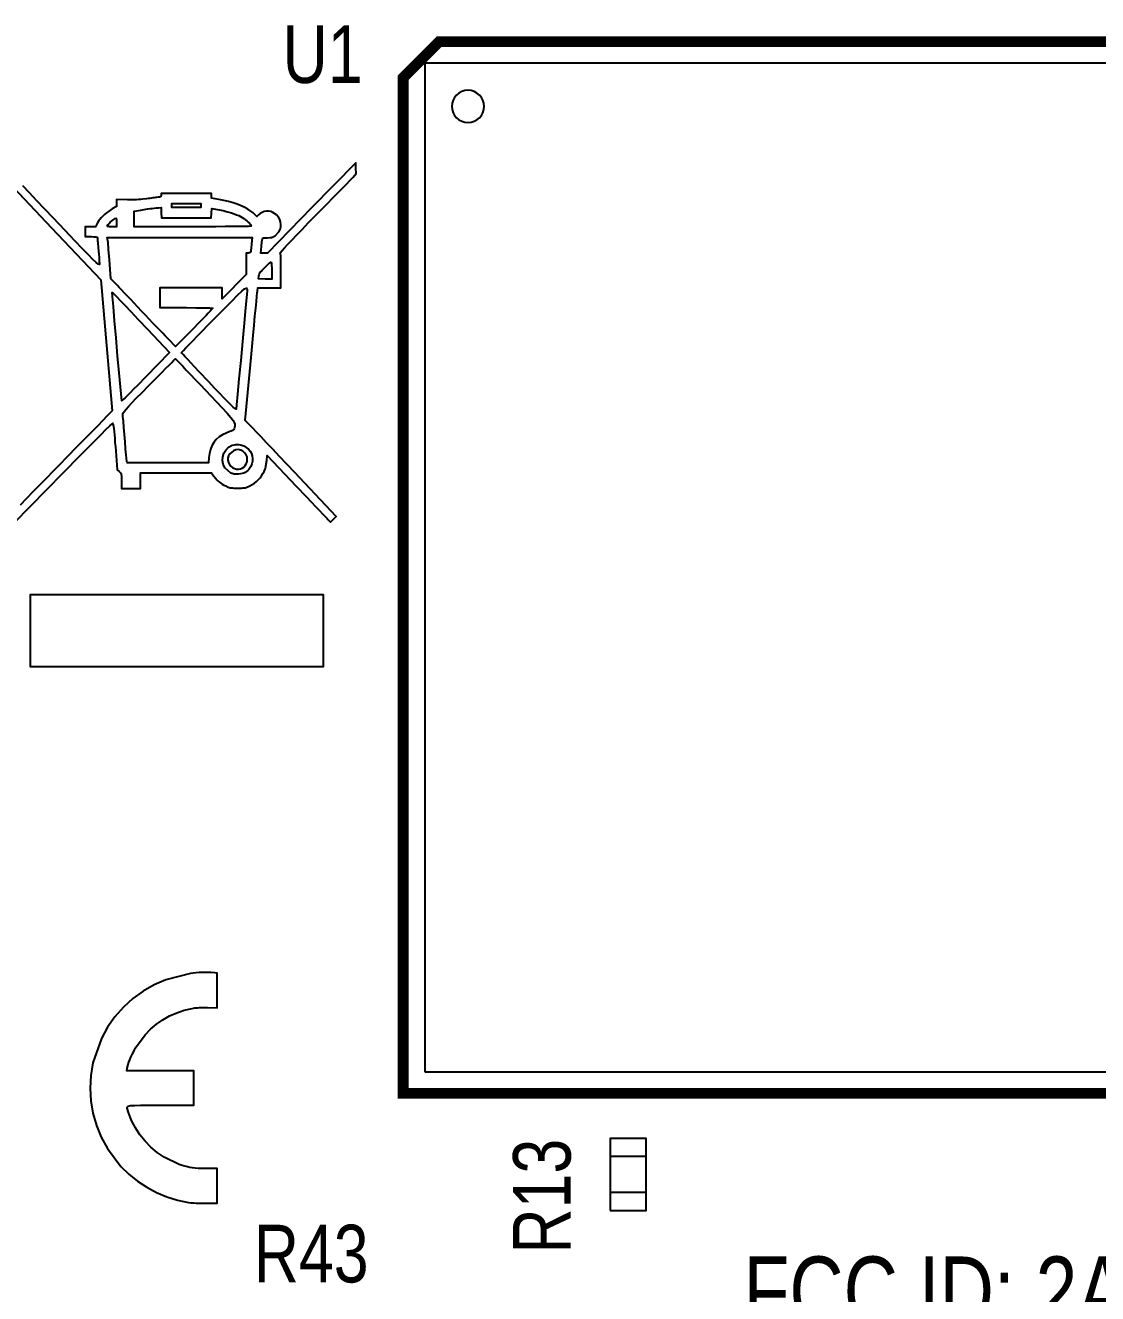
# Model space of a CAD drawing. Header units: inches. Extents: x 15 to 148, y 10 to 111.
# Drawn here: x 133.85 to 135.339, y 104.903 to 106.664 of the extents above; entities that cross this region are included whole.
import ezdxf

# ---------------------------------------------------------------- set-up
doc = ezdxf.new("R2010")
doc.units = ezdxf.units.IN
doc.header["$MEASUREMENT"] = 0
doc.layers.add('PARTS_TOP', color=250, linetype='Continuous')
doc.layers.add('SILK_TOP', color=250, linetype='Continuous')

msp = doc.modelspace()

# ---------------------------------------------------------------- linework, layer by layer
at = {"layer": 'PARTS_TOP'}
for points in [[(134.4046, 105.2113), (135.8046, 105.2113), (135.8046, 106.6113), (134.4046, 106.6113), (134.4046, 105.2113)], [(134.6621, 105.0188), (134.7121, 105.0188), (134.7121, 105.1188), (134.6621, 105.1188), (134.6621, 105.0188)], [(134.7121, 105.0938), (134.6621, 105.0938)], [(134.7121, 105.0438), (134.6621, 105.0438)]]:
    msp.add_lwpolyline(points, dxfattribs=at)
msp.add_lwpolyline([(134.4869, 106.5513, 1), (134.4422, 106.5513, 1), (134.4869, 106.5513)], format="xyb", dxfattribs=at)
at = {"layer": 'SILK_TOP', "const_width": 0.015}
msp.add_lwpolyline([(134.3746, 106.5913), (134.4246, 106.6413), (135.8346, 106.6413), (135.8346, 105.1813), (134.3746, 105.1813), (134.3746, 106.5913)], dxfattribs=at)
at = {"layer": 'SILK_TOP'}
for points in [[(133.8343, 105.973), (133.9026, 106.0428), (133.9264, 106.067), (133.9371, 106.0778), (133.9467, 106.0875), (133.9551, 106.0958), (133.9619, 106.1026), (133.9671, 106.1077), (133.9704, 106.1108), (133.9716, 106.1118), (133.972, 106.1095), (133.9723, 106.107), (133.9727, 106.1037), (133.9731, 106.0998), (133.9735, 106.0952), (133.974, 106.0902), (133.9744, 106.0848), (133.9749, 106.079), (133.9775, 106.047), (133.9804, 106.0444), (133.982, 106.0428), (133.9825, 106.0421), (133.9829, 106.0412), (133.9831, 106.0401), (133.9833, 106.0386), (133.9834, 106.0367), (133.9834, 106.0343), (133.9834, 106.0313), (133.9834, 106.0209), (133.9967, 106.0209), (134.01, 106.0209), (134.01, 106.0318), (134.01, 106.0426), (134.0592, 106.0426), (134.1083, 106.0426), (134.1112, 106.0384), (134.1142, 106.0346), (134.1158, 106.0328), (134.1175, 106.0312), (134.1193, 106.0297), (134.1213, 106.0283), (134.1234, 106.027), (134.1257, 106.0257), (134.1281, 106.0245), (134.1315, 106.0229), (134.1329, 106.0224), (134.1343, 106.022), (134.1358, 106.0218), (134.1375, 106.0216), (134.1395, 106.0215), (134.1419, 106.0214), (134.1448, 106.0214), (134.1501, 106.0215), (134.1521, 106.0216), (134.1538, 106.0218), (134.1553, 106.022), (134.1567, 106.0224), (134.1582, 106.023), (134.1597, 106.0237), (134.1615, 106.0246), (134.1679, 106.0284), (134.1708, 106.0306), (134.1734, 106.0331), (134.1758, 106.0357), (134.178, 106.0385), (134.1799, 106.0415), (134.1816, 106.0447), (134.1829, 106.0479), (134.1834, 106.0498), (134.1837, 106.0509), (134.184, 106.0522), (134.1842, 106.0536), (134.1844, 106.0551), (134.1846, 106.0565), (134.1848, 106.0579), (134.185, 106.0593), (134.1857, 106.0668), (134.226, 106.0242), (134.2403, 106.0091), (134.2469, 106.0022), (134.2529, 105.9959), (134.2582, 105.9903), (134.2627, 105.9856), (134.2663, 105.9818), (134.2688, 105.9792), (134.2701, 105.9779), (134.2737, 105.9743), (134.2778, 105.9782), (134.2817, 105.9822), (134.2235, 106.0437), (134.2029, 106.0654), (134.1935, 106.0753), (134.1848, 106.0844), (134.1772, 106.0924), (134.1708, 106.0992), (134.1657, 106.1046), (134.1621, 106.1083), (134.1603, 106.1102), (134.1552, 106.1154), (134.1634, 106.2028), (134.1663, 106.2335), (134.1676, 106.2474), (134.1687, 106.2601), (134.1698, 106.2712), (134.1707, 106.2805), (134.1714, 106.2878), (134.1718, 106.2927), (134.1721, 106.2949), (134.1727, 106.2996), (134.1887, 106.2996), (134.2048, 106.2996), (134.2048, 106.3236), (134.2048, 106.3341), (134.2047, 106.338), (134.2046, 106.3413), (134.2045, 106.3438), (134.2044, 106.3457), (134.2042, 106.347), (134.2039, 106.3478), (134.2037, 106.3481), (134.2063, 106.3514), (134.2098, 106.3551), (134.2145, 106.3601), (134.2202, 106.3662), (134.227, 106.3732), (134.2346, 106.381), (134.2428, 106.3895), (134.2516, 106.3984), (134.269, 106.4162), (134.277, 106.4243), (134.2842, 106.4318), (134.2907, 106.4384), (134.2962, 106.444), (134.3005, 106.4485), (134.3035, 106.4516), (134.305, 106.4533), (134.3093, 106.458), (134.309, 106.4654), (134.3087, 106.4729), (134.2474, 106.4103), (134.1861, 106.3478), (134.1815, 106.3478), (134.1771, 106.3478), (134.1778, 106.357), (134.1783, 106.3637), (134.1786, 106.3658), (134.179, 106.3673), (134.1796, 106.3682), (134.1806, 106.3687), (134.1819, 106.3689), (134.1837, 106.369), (134.186, 106.369), (134.1893, 106.3691), (134.1906, 106.3692), (134.1917, 106.3694), (134.1927, 106.3696), (134.1937, 106.37), (134.1947, 106.3705), (134.1957, 106.3711), (134.1968, 106.3718), (134.202, 106.3773), (134.2036, 106.3805), (134.2046, 106.384), (134.2048, 106.3875), (134.2044, 106.3911), (134.2033, 106.3945), (134.2014, 106.3977), (134.1988, 106.4006), (134.1935, 106.4041), (134.1906, 106.4052), (134.1876, 106.4057), (134.1846, 106.4057), (134.1817, 106.4052), (134.1788, 106.4042), (134.1761, 106.4028), (134.1736, 106.4008), (134.1715, 106.3987), (134.1664, 106.4034), (134.159, 106.4087), (134.1546, 106.4111), (134.1496, 106.4134), (134.1442, 106.4156), (134.1384, 106.4176), (134.1321, 106.4193), (134.1255, 106.4209), (134.1185, 106.4223), (134.1084, 106.4239), (134.1084, 106.4273), (134.1084, 106.4305), (134.0735, 106.4305), (134.0385, 106.4305), (134.0385, 106.4282), (134.0384, 106.427), (134.0382, 106.4265), (134.0379, 106.4262), (134.0375, 106.4259), (134.037, 106.4257), (134.0363, 106.4255), (134.0354, 106.4254), (134.0343, 106.4252), (134.0321, 106.4249), (134.0306, 106.4247), (134.0288, 106.4245), (134.0269, 106.4242), (134.0249, 106.4239), (134.0227, 106.4236), (134.0205, 106.4233), (134.0183, 106.423), (134.0129, 106.4224), (134.0101, 106.4221), (134.0072, 106.4219), (134.0042, 106.4218), (134.0012, 106.4216), (133.9981, 106.4216), (133.9949, 106.4216), (133.9916, 106.4216), (133.9765, 106.4219), (133.9765, 106.417), (133.9765, 106.4123), (133.9706, 106.4091), (133.9652, 106.4056), (133.9625, 106.4035), (133.96, 106.4013), (133.9575, 106.399), (133.9553, 106.3966), (133.9533, 106.3942), (133.9516, 106.3919), (133.9503, 106.3897), (133.9475, 106.3842), (133.9404, 106.3842), (133.9332, 106.3842), (133.9332, 106.3774), (133.9332, 106.3705), (133.9416, 106.3705), (133.9448, 106.3704), (133.9461, 106.3703), (133.9472, 106.3702), (133.9482, 106.3701), (133.9489, 106.37), (133.9495, 106.3698), (133.9498, 106.3696), (133.9499, 106.3694), (133.95, 106.3679), (133.9501, 106.3665), (133.9503, 106.3647), (133.9505, 106.3625), (133.9507, 106.36), (133.9509, 106.3573), (133.9512, 106.3543), (133.9515, 106.3513), (133.952, 106.3451), (133.9522, 106.3423), (133.9524, 106.3397), (133.9525, 106.3373), (133.9526, 106.3353), (133.9527, 106.3336), (133.9527, 106.3324), (133.9527, 106.3317), (133.9508, 106.3324), (133.9481, 106.3348), (133.9438, 106.3389), (133.9377, 106.3451), (133.9294, 106.3537), (133.9186, 106.3649), (133.905, 106.3792), (133.8884, 106.3967), (133.8659, 106.4203), (133.8557, 106.4311), (133.8464, 106.441)], [(133.8175, 106.4553), (133.8862, 106.3829), (133.9549, 106.3104), (133.9628, 106.2196), (133.9706, 106.1288), (133.9683, 106.1265), (133.9632, 106.1211), (133.9576, 106.1154), (133.9504, 106.108), (133.9416, 106.0991), (133.9316, 106.0889), (133.9205, 106.0776), (133.9086, 106.0654), (133.896, 106.0525), (133.8716, 106.0276), (133.8607, 106.0165), (133.8509, 106.0065), (133.8425, 105.9978)]]:
    msp.add_lwpolyline(points, dxfattribs=at)
for points in [[(134.0387, 106.4037), (134.039, 106.3966), (134.1079, 106.3966), (134.1084, 106.4031), (134.1089, 106.4095), (134.1168, 106.4082), (134.1247, 106.4066), (134.1287, 106.4056), (134.1325, 106.4046), (134.1363, 106.4034), (134.1398, 106.4022), (134.1431, 106.401), (134.1462, 106.3997), (134.1488, 106.3984), (134.1532, 106.3957), (134.1554, 106.394), (134.1576, 106.3923), (134.1595, 106.3906), (134.1611, 106.389), (134.1624, 106.3875), (134.1632, 106.3862), (134.1635, 106.3852), (134.1596, 106.3848), (134.1546, 106.3847), (134.1476, 106.3845), (134.1387, 106.3844), (134.1276, 106.3844), (134.1146, 106.3843), (134.0995, 106.3843), (134.0823, 106.3842), (134.0011, 106.3842), (134.0011, 106.4057), (134.0103, 106.4074), (134.017, 106.4085), (134.0202, 106.409), (134.0233, 106.4094), (134.0262, 106.4098), (134.0289, 106.4102), (134.0314, 106.4104), (134.0335, 106.4106), (134.0353, 106.4107), (134.0384, 106.4108)], [(134.0936, 106.4138), (134.0936, 106.4108), (134.0533, 106.4108), (134.0533, 106.4167), (134.0936, 106.4167)], [(133.9765, 106.3902), (133.9765, 106.3842), (133.9701, 106.3842), (133.9679, 106.3843), (133.9669, 106.3843), (133.966, 106.3844), (133.9652, 106.3845), (133.9646, 106.3846), (133.9641, 106.3847), (133.9638, 106.3849), (133.9637, 106.385), (133.9649, 106.3872), (133.9663, 106.3888), (133.9679, 106.3904), (133.9697, 106.3921), (133.9715, 106.3936), (133.9733, 106.3948), (133.9747, 106.3957), (133.9758, 106.3961), (133.9761, 106.3957), (133.9762, 106.3953), (133.9763, 106.3947), (133.9763, 106.394), (133.9764, 106.3931), (133.9765, 106.3922), (133.9765, 106.3912)], [(134.164, 106.3604), (134.1635, 106.3539), (134.1632, 106.3518), (134.1629, 106.3502), (134.1625, 106.3491), (134.162, 106.3484), (134.1614, 106.348), (134.1605, 106.3479), (134.1595, 106.3478), (134.1566, 106.3478), (134.1566, 106.3178), (134.1232, 106.2843), (134.1232, 106.2996), (134.0365, 106.2996), (134.0365, 106.272), (134.0736, 106.272), (134.0866, 106.2719), (134.0924, 106.2719), (134.0975, 106.2718), (134.1019, 106.2717), (134.1054, 106.2716), (134.108, 106.2714), (134.1097, 106.2713), (134.1102, 106.2711), (134.1085, 106.2692), (134.1065, 106.2671), (134.1039, 106.2644), (134.1008, 106.2611), (134.0972, 106.2574), (134.0931, 106.2532), (134.0888, 106.2488), (134.0842, 106.244), (134.0584, 106.2179), (134.0491, 106.2275), (134.0441, 106.2327), (134.0406, 106.2364), (134.0365, 106.2407), (134.0319, 106.2455), (134.027, 106.2506), (134.0219, 106.256), (134.0167, 106.2615), (134.0114, 106.2671), (134.0011, 106.278), (133.9962, 106.2832), (133.9915, 106.2882), (133.9872, 106.2927), (133.9834, 106.2967), (133.9802, 106.3001), (133.9777, 106.3027), (133.9759, 106.3045), (133.9688, 106.3119), (133.9668, 106.3385), (133.966, 106.3479), (133.9656, 106.3522), (133.9653, 106.3561), (133.9649, 106.3596), (133.9647, 106.3625), (133.9644, 106.3648), (133.9642, 106.3665), (133.9641, 106.3673), (133.9637, 106.3695), (134.1647, 106.3695)], [(134.1921, 106.3232), (134.1921, 106.3113), (134.183, 106.3116), (134.1738, 106.3119), (134.1741, 106.3158), (134.1745, 106.3179), (134.1749, 106.3189), (134.1754, 106.3199), (134.1762, 106.321), (134.1772, 106.3223), (134.1784, 106.3237), (134.18, 106.3254), (134.182, 106.3274), (134.1847, 106.3301), (134.186, 106.3312), (134.1871, 106.3323), (134.1882, 106.3332), (134.1891, 106.334), (134.1899, 106.3345), (134.1904, 106.3349), (134.1908, 106.335), (134.1913, 106.3345), (134.1915, 106.3339), (134.1917, 106.333), (134.1918, 106.3318), (134.1919, 106.3302), (134.192, 106.3283), (134.192, 106.3259)], [(134.0196, 106.2421), (134.0502, 106.2097), (134.0171, 106.1758), (134.0055, 106.164), (134.0003, 106.1588), (133.9957, 106.1542), (133.9916, 106.1502), (133.9883, 106.1469), (133.9858, 106.1445), (133.9843, 106.1431), (133.9837, 106.1427), (133.982, 106.1618), (133.9802, 106.1816), (133.9781, 106.2052), (133.976, 106.2299), (133.9739, 106.2535), (133.9722, 106.2736), (133.971, 106.2876), (133.9706, 106.2932), (133.9719, 106.2921), (133.9739, 106.2901), (133.9771, 106.2868), (133.9818, 106.282), (133.9881, 106.2753), (133.9964, 106.2666), (134.0068, 106.2556)], [(134.1577, 106.2946), (134.1557, 106.2723), (134.1537, 106.2506), (134.1514, 106.2251), (134.1489, 106.1985), (134.1465, 106.1732), (134.1445, 106.1519), (134.1431, 106.1369), (134.1425, 106.1308), (134.1408, 106.1319), (134.1385, 106.1339), (134.1353, 106.137), (134.1312, 106.1412), (134.1261, 106.1464), (134.1199, 106.1528), (134.1127, 106.1603), (134.1045, 106.169), (134.0913, 106.183), (134.0854, 106.1893), (134.0801, 106.1949), (134.0756, 106.1998), (134.0719, 106.2038), (134.0691, 106.2069), (134.0673, 106.2088), (134.0668, 106.2096), (134.0696, 106.2126), (134.0729, 106.2161), (134.0774, 106.2207), (134.0828, 106.2263), (134.089, 106.2327), (134.096, 106.2398), (134.1035, 106.2476), (134.1115, 106.2558), (134.1364, 106.281), (134.1446, 106.2891), (134.1504, 106.2947), (134.1542, 106.2979), (134.1565, 106.2992), (134.1576, 106.2989), (134.1579, 106.2973)], [(134.0999, 106.1573), (134.1227, 106.1332), (134.13, 106.1253), (134.1351, 106.1195), (134.1383, 106.1154), (134.1401, 106.1124), (134.1407, 106.11), (134.1407, 106.1079), (134.1403, 106.1054), (134.1399, 106.1035), (134.1396, 106.1028), (134.1392, 106.1023), (134.1386, 106.1018), (134.1378, 106.1014), (134.1368, 106.101), (134.1355, 106.1006), (134.1338, 106.1001), (134.1235, 106.0956), (134.119, 106.0925), (134.1151, 106.0888), (134.1117, 106.0846), (134.1089, 106.08), (134.1068, 106.075), (134.1054, 106.0696), (134.1047, 106.0641), (134.1042, 106.0564), (133.9913, 106.0564), (133.9909, 106.0586), (133.9899, 106.0675), (133.9892, 106.0759), (133.9883, 106.0856), (133.9875, 106.0959), (133.9867, 106.1058), (133.986, 106.1144), (133.9855, 106.1208), (133.9854, 106.124), (133.9862, 106.1264), (133.9876, 106.1283), (133.9899, 106.131), (133.9932, 106.1348), (133.9979, 106.1397), (134.004, 106.1461), (134.0119, 106.1541), (134.0216, 106.1641), (134.0342, 106.1769), (134.0399, 106.1826), (134.045, 106.1878), (134.0494, 106.1922), (134.0531, 106.1958), (134.0558, 106.1986), (134.0576, 106.2003), (134.0583, 106.2008), (134.0611, 106.198), (134.0643, 106.1948), (134.0684, 106.1905), (134.0734, 106.1852), (134.0792, 106.1791), (134.0856, 106.1724), (134.0926, 106.1651)], [(134.1535, 106.0801), (134.1597, 106.0755), (134.162, 106.0726), (134.1638, 106.0695), (134.1649, 106.0661), (134.1654, 106.0626), (134.1652, 106.0589), (134.1644, 106.0552), (134.1629, 106.0516), (134.1603, 106.0474), (134.1588, 106.0457), (134.1571, 106.0443), (134.1553, 106.0431), (134.1533, 106.0422), (134.151, 106.0415), (134.1485, 106.0411), (134.1458, 106.0408), (134.1428, 106.0407), (134.1415, 106.0407), (134.1403, 106.0408), (134.1393, 106.041), (134.1383, 106.0412), (134.1373, 106.0415), (134.1364, 106.0419), (134.1354, 106.0424), (134.1271, 106.0498), (134.1248, 106.0546), (134.1238, 106.0596), (134.1241, 106.0648), (134.1255, 106.0698), (134.1282, 106.0743), (134.132, 106.0781), (134.137, 106.0809), (134.1403, 106.0817), (134.1423, 106.0819), (134.1443, 106.0819), (134.1464, 106.0818), (134.1484, 106.0816), (134.1503, 106.0812), (134.152, 106.0807)], [(134.1389, 106.0734), (134.1337, 106.069), (134.1322, 106.0662), (134.1313, 106.0632), (134.1312, 106.0602), (134.1319, 106.0571), (134.1332, 106.0543), (134.1353, 106.0517), (134.1381, 106.0495), (134.1433, 106.0477), (134.146, 106.0477), (134.1486, 106.0482), (134.151, 106.0492), (134.1532, 106.0507), (134.1551, 106.0526), (134.1567, 106.055), (134.1577, 106.0577), (134.1577, 106.0647), (134.1564, 106.0678), (134.1544, 106.0704), (134.1518, 106.0726), (134.1489, 106.0741), (134.1456, 106.0748), (134.1423, 106.0746)], [(133.8564, 105.8235), (133.8564, 105.7738), (134.0602, 105.7738), (134.2639, 105.7738), (134.2639, 105.8235), (134.2639, 105.8732), (134.0602, 105.8732), (133.8564, 105.8732)], [(134.0793, 105.3477), (134.0448, 105.339), (134.0286, 105.3319), (134.0134, 105.3232), (133.9992, 105.3128), (133.9861, 105.3009), (133.9744, 105.2876), (133.9642, 105.273), (133.9555, 105.2572), (133.9438, 105.2235), (133.9408, 105.2061), (133.9399, 105.1886), (133.9408, 105.1711), (133.9437, 105.1538), (133.9485, 105.1368), (133.9552, 105.1204), (133.9639, 105.1046), (133.9827, 105.0799), (133.9938, 105.0691), (134.0058, 105.0594), (134.0186, 105.0509), (134.0322, 105.0436), (134.0465, 105.0376), (134.0613, 105.033), (134.0765, 105.0298), (134.0796, 105.0294), (134.0818, 105.0293), (134.0843, 105.0291), (134.087, 105.029), (134.09, 105.0289), (134.093, 105.0289), (134.0962, 105.0288), (134.0993, 105.0288), (134.1161, 105.0288), (134.1161, 105.0529), (134.1161, 105.0769), (134.1001, 105.0769), (134.0901, 105.0771), (134.0859, 105.0774), (134.0821, 105.0778), (134.0785, 105.0783), (134.0749, 105.0791), (134.0714, 105.08), (134.0676, 105.0812), (134.0635, 105.0826), (134.0426, 105.0926), (134.033, 105.0991), (134.0242, 105.1065), (134.0161, 105.1147), (134.009, 105.1238), (134.0027, 105.1335), (133.9974, 105.1438), (133.9932, 105.1547), (133.9911, 105.1605), (133.9912, 105.1623), (133.9926, 105.1635), (133.9958, 105.1642), (134.0014, 105.1646), (134.0099, 105.1647), (134.0217, 105.1647), (134.0374, 105.1647), (134.0837, 105.1647), (134.0837, 105.1885), (134.0837, 105.2124), (134.0373, 105.2124), (133.9908, 105.2124), (133.9914, 105.2162), (133.9927, 105.2211), (133.9938, 105.2244), (133.9952, 105.2279), (133.9966, 105.2315), (133.9982, 105.2351), (133.9999, 105.2386), (134.0015, 105.2418), (134.003, 105.2446), (134.0161, 105.2625), (134.0236, 105.2703), (134.0319, 105.2773), (134.0407, 105.2835), (134.0502, 105.2888), (134.0601, 105.2932), (134.0706, 105.2967), (134.0815, 105.2992), (134.0854, 105.2998), (134.0874, 105.3001), (134.0895, 105.3002), (134.0918, 105.3004), (134.0942, 105.3005), (134.0969, 105.3005), (134.0997, 105.3005), (134.1028, 105.3004), (134.1161, 105.3001), (134.1161, 105.3241), (134.1161, 105.348), (134.1128, 105.3486), (134.1074, 105.349), (134.1038, 105.3491), (134.0998, 105.3491), (134.0955, 105.349), (134.0911, 105.3488), (134.0869, 105.3485), (134.0829, 105.3481)]]:
    msp.add_lwpolyline(points, close=True, dxfattribs=at)

# ---------------------------------------------------------------- texts
at = {"layer": 'SILK_TOP', "width": 0.8125}
for s, height, p in [('U1', 0.08, (134.2071, 106.5838)), ('R43', 0.08, (134.1671, 104.9188)), ('FCC ID: 2ABCB-RPI32', 0.096, (134.8471, 104.8588))]:
    msp.add_text(s, height=height, dxfattribs=at).set_placement(p)
msp.add_text('R13', height=0.08, rotation=90, dxfattribs=at).set_placement((134.6071, 104.9588))

doc.saveas('drawing.dxf')
